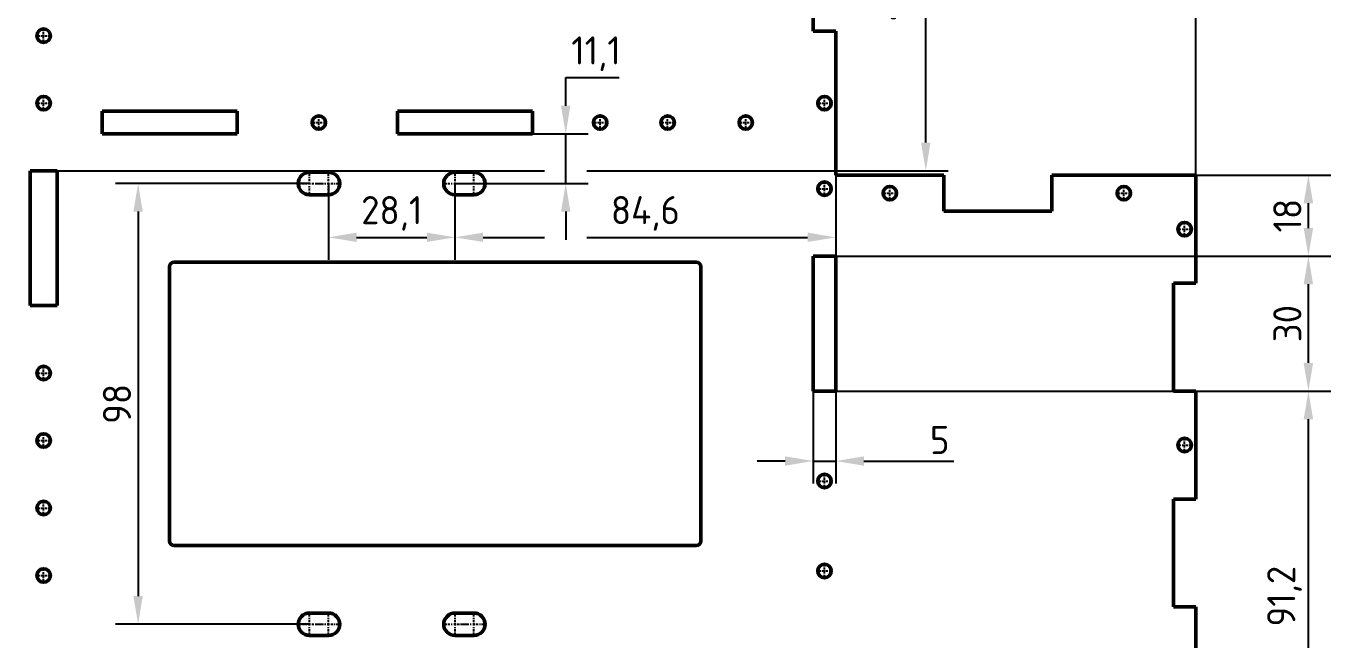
# Model space of a CAD drawing. Header units: millimetres. Extents: x -1615 to 4166, y 5 to 3174.
# Drawn here: x 2285.8 to 2401.8, y 139.3 to 193.9 of the extents above; entities that cross this region are included whole.
import ezdxf

# ---------------------------------------------------------------- set-up
doc = ezdxf.new("R2010")
doc.units = ezdxf.units.MM
doc.header["$LTSCALE"] = 0.25
doc.header["$PDSIZE"] = -1
doc.linetypes.add('ACAD_ISO08W100', pattern=[36, 24, -3, 6, -3])
doc.linetypes.add('CENTER2', pattern=[1.125, 0.75, -0.125, 0.125, -0.125])
doc.layers.get('0').update_dxf_attribs({"lineweight": 50})
for name, color, linetype, lineweight in [('duong tam', 2, 'ACAD_ISO08W100', 25), ('kich thuoc', 1, 'Continuous', 25), ('Net dam', 7, 'Continuous', 50)]:
    doc.layers.add(name, color=color, linetype=linetype, lineweight=lineweight)
doc.styles.get("Standard").update_dxf_attribs({"font": ''})
doc.styles.get('Standard').set_extended_font_data('TCVN 7284')
doc.dimstyles.new('Ratio 2.5', dxfattribs={"dimtxt": 2.5, "dimasz": 2.5, "dimexe": 2, "dimexo": 0, "dimtad": 1, "dimtoh": 1, "dimdec": 1, "dimlfac": 2.5, "dimzin": 9, "dimtxsty": 'Standard', "dimcen": 2.5, "dimazin": 0, "dimtfac": 1, "dimtdec": 1, "dimtmove": 0, "dimatfit": 3, "dimfxl": 1, "dimtzin": 1, "dimarcsym": 0})

# ---------------------------------------------------------------- blocks, each defined once
blk = doc.blocks.new('*D471')
at = {"layer": 'Defpoints', "color": 0, "transparency": 16777216}
for p in [(2389.79, 275.71), (2132.99, 180.6), (2389.79, 180.6)]:
    blk.add_point(p, dxfattribs=at)
at = {"layer": 'kich thuoc', "color": 0, "lineweight": -2, "transparency": 16777216}
for p, q in [((2132.99, 180.6), (2132.99, 277.71)), ((2389.79, 180.6), (2389.79, 277.71)), ((2135.49, 275.71), (2387.29, 275.71))]:
    blk.add_line(p, q, dxfattribs=at)
at = {"layer": 'kich thuoc', "color": 0, "transparency": 16777216}
for points in [[(2135.49, 276.13), (2135.49, 275.29), (2132.99, 275.71)], [(2387.29, 276.13), (2387.29, 275.29), (2389.79, 275.71)]]:
    blk.add_solid(points, dxfattribs=at)
at = {"layer": 'kich thuoc', "color": 0, "transparency": 16777216, "insert": (2273.19, 277.58), "char_height": 2.5, "attachment_point": 5}
blk.add_mtext('642', dxfattribs=at)
blk = doc.blocks.new('*D487')
at = {"layer": 'Defpoints', "color": 0, "transparency": 16777216}
for p in [(2288.59, 211), (2365.79, 211), (2288.59, 181)]:
    blk.add_point(p, dxfattribs=at)
at = {"layer": 'kich thuoc', "color": 0, "lineweight": -2, "transparency": 16777216}
for p, q in [((2288.59, 211), (2367.79, 211)), ((2365.79, 183.5), (2365.79, 208.5)), ((2288.59, 181), (2331.91, 181)), ((2335.66, 181), (2367.79, 181))]:
    blk.add_line(p, q, dxfattribs=at)
at = {"layer": 'kich thuoc', "color": 0, "transparency": 16777216}
for points in [[(2365.37, 208.5), (2366.21, 208.5), (2365.79, 211)], [(2365.37, 183.5), (2366.21, 183.5), (2365.79, 181)]]:
    blk.add_solid(points, dxfattribs=at)
at = {"layer": 'kich thuoc', "color": 0, "transparency": 16777216, "insert": (2363.92, 196), "char_height": 2.5, "attachment_point": 5, "rotation": 90}
blk.add_mtext('75', dxfattribs=at)
blk = doc.blocks.new('*D491')
at = {"layer": 'Defpoints', "color": 0, "transparency": 16777216}
for p in [(2389.79, 180.6), (2399.79, 180.6), (2357.79, 173.4)]:
    blk.add_point(p, dxfattribs=at)
at = {"layer": 'kich thuoc', "color": 0, "lineweight": -2, "transparency": 16777216}
for p, q in [((2389.79, 180.6), (2401.79, 180.6)), ((2399.79, 175.9), (2399.79, 178.1)), ((2357.79, 173.4), (2401.79, 173.4))]:
    blk.add_line(p, q, dxfattribs=at)
at = {"layer": 'kich thuoc', "color": 0, "transparency": 16777216}
for points in [[(2399.37, 178.1), (2400.21, 178.1), (2399.79, 180.6)], [(2399.37, 175.9), (2400.21, 175.9), (2399.79, 173.4)]]:
    blk.add_solid(points, dxfattribs=at)
at = {"layer": 'kich thuoc', "color": 0, "transparency": 16777216, "insert": (2397.92, 177), "char_height": 2.5, "attachment_point": 5, "rotation": 90}
blk.add_mtext('18', dxfattribs=at)
blk = doc.blocks.new('*D492')
at = {"layer": 'Defpoints', "color": 0, "transparency": 16777216}
for p in [(2357.79, 173.4), (2399.79, 173.4), (2357.79, 161.4)]:
    blk.add_point(p, dxfattribs=at)
at = {"layer": 'kich thuoc', "color": 0, "lineweight": -2, "transparency": 16777216}
for p, q in [((2357.79, 173.4), (2401.79, 173.4)), ((2399.79, 163.9), (2399.79, 170.9)), ((2357.79, 161.4), (2401.79, 161.4))]:
    blk.add_line(p, q, dxfattribs=at)
at = {"layer": 'kich thuoc', "color": 0, "transparency": 16777216}
for points in [[(2399.37, 170.9), (2400.21, 170.9), (2399.79, 173.4)], [(2399.37, 163.9), (2400.21, 163.9), (2399.79, 161.4)]]:
    blk.add_solid(points, dxfattribs=at)
at = {"layer": 'kich thuoc', "color": 0, "transparency": 16777216, "insert": (2397.92, 167.4), "char_height": 2.5, "attachment_point": 5, "rotation": 90}
blk.add_mtext('30', dxfattribs=at)
blk = doc.blocks.new('*D493')
at = {"layer": 'Defpoints', "color": 0, "transparency": 16777216}
for p in [(2357.79, 161.4), (2399.79, 161.4), (2357.79, 124.92)]:
    blk.add_point(p, dxfattribs=at)
at = {"layer": 'kich thuoc', "color": 0, "lineweight": -2, "transparency": 16777216}
for p, q in [((2357.79, 161.4), (2401.79, 161.4)), ((2399.79, 127.42), (2399.79, 158.9)), ((2357.79, 124.92), (2401.79, 124.92))]:
    blk.add_line(p, q, dxfattribs=at)
at = {"layer": 'kich thuoc', "color": 0, "transparency": 16777216}
for points in [[(2399.37, 158.9), (2400.21, 158.9), (2399.79, 161.4)], [(2399.37, 127.42), (2400.21, 127.42), (2399.79, 124.92)]]:
    blk.add_solid(points, dxfattribs=at)
at = {"layer": 'kich thuoc', "color": 0, "transparency": 16777216, "insert": (2397.67, 143.16), "char_height": 2.5, "attachment_point": 5, "rotation": 90}
blk.add_mtext('91,2', dxfattribs=at)
blk = doc.blocks.new('*D685')
at = {"layer": 'Defpoints', "color": 0, "transparency": 16777216}
for p in [(2355.79, 161.4), (2357.79, 161.4), (2357.79, 155.18)]:
    blk.add_point(p, dxfattribs=at)
at = {"layer": 'kich thuoc', "color": 0, "lineweight": -2, "transparency": 16777216}
for p, q in [((2355.79, 161.4), (2355.79, 153.18)), ((2357.79, 161.4), (2357.79, 153.18)), ((2353.29, 155.18), (2350.79, 155.18)), ((2355.79, 155.18), (2357.79, 155.18)), ((2360.29, 155.18), (2368.28, 155.18))]:
    blk.add_line(p, q, dxfattribs=at)
at = {"layer": 'kich thuoc', "color": 0, "transparency": 16777216}
for points in [[(2353.29, 155.59), (2353.29, 154.76), (2355.79, 155.18)], [(2360.29, 155.59), (2360.29, 154.76), (2357.79, 155.18)]]:
    blk.add_solid(points, dxfattribs=at)
at = {"layer": 'kich thuoc', "color": 0, "transparency": 16777216, "insert": (2367.03, 157.05), "char_height": 2.5, "attachment_point": 5}
blk.add_mtext('5', dxfattribs=at)
blk = doc.blocks.new('*D708')
at = {"layer": 'Defpoints', "color": 0, "transparency": 16777216}
for p in [(2312.7, 179.86), (2323.95, 179.86), (2323.95, 175.07)]:
    blk.add_point(p, dxfattribs=at)
at = {"layer": 'kich thuoc', "color": 0, "lineweight": -2, "transparency": 16777216}
for p, q in [((2312.7, 179.86), (2312.7, 173.07)), ((2323.95, 179.86), (2323.95, 173.07)), ((2315.2, 175.07), (2321.45, 175.07))]:
    blk.add_line(p, q, dxfattribs=at)
at = {"layer": 'kich thuoc', "color": 0, "transparency": 16777216}
for points in [[(2315.2, 175.49), (2315.2, 174.66), (2312.7, 175.07)], [(2321.45, 175.49), (2321.45, 174.66), (2323.95, 175.07)]]:
    blk.add_solid(points, dxfattribs=at)
at = {"layer": 'kich thuoc', "color": 0, "transparency": 16777216, "insert": (2318.33, 177.2), "char_height": 2.5, "attachment_point": 5}
blk.add_mtext('28,1', dxfattribs=at)
blk = doc.blocks.new('*D709')
at = {"layer": 'Defpoints', "color": 0, "transparency": 16777216}
for p in [(2311.02, 179.86), (2295.79, 140.66), (2311.02, 140.66)]:
    blk.add_point(p, dxfattribs=at)
at = {"layer": 'kich thuoc', "color": 0, "lineweight": -2, "transparency": 16777216}
for p, q in [((2311.02, 179.86), (2293.79, 179.86)), ((2295.79, 177.36), (2295.79, 143.16)), ((2311.02, 140.66), (2293.79, 140.66))]:
    blk.add_line(p, q, dxfattribs=at)
at = {"layer": 'kich thuoc', "color": 0, "transparency": 16777216}
for points in [[(2295.37, 177.36), (2296.2, 177.36), (2295.79, 179.86)], [(2295.37, 143.16), (2296.2, 143.16), (2295.79, 140.66)]]:
    blk.add_solid(points, dxfattribs=at)
at = {"layer": 'kich thuoc', "color": 0, "transparency": 16777216, "insert": (2293.91, 160.26), "char_height": 2.5, "attachment_point": 5, "rotation": 90}
blk.add_mtext('98', dxfattribs=at)
blk = doc.blocks.new('*U1007')
at = {"layer": 'duong tam', "color": 0, "linetype": 'CENTER2', "transparency": 16777216}
for p, q in [((-0.72, 0), (-0.12, 0)), ((0, 0.12), (0, 0.72)), ((0.12, 0), (0.72, 0)), ((0, -0.72), (0, -0.12))]:
    blk.add_line(p, q, dxfattribs=at)
at = {"layer": 'duong tam', "color": 0, "linetype": 'Continuous', "transparency": 16777216}
for p, q in [((-0.06, 0), (0.06, 0)), ((0, -0.06), (0, 0.06))]:
    blk.add_line(p, q, dxfattribs=at)
blk = doc.blocks.new('*U1008')
at = {"layer": 'duong tam', "color": 0, "linetype": 'CENTER2', "transparency": 16777216}
for p, q in [((-0.72, 0), (-0.12, 0)), ((0, 0.12), (0, 0.72)), ((0.12, 0), (0.72, 0)), ((0, -0.72), (0, -0.12))]:
    blk.add_line(p, q, dxfattribs=at)
at = {"layer": 'duong tam', "color": 0, "linetype": 'Continuous', "transparency": 16777216}
for p, q in [((-0.06, 0), (0.06, 0)), ((0, -0.06), (0, 0.06))]:
    blk.add_line(p, q, dxfattribs=at)
blk = doc.blocks.new('*U1009')
at = {"layer": 'duong tam', "color": 0, "linetype": 'CENTER2', "transparency": 16777216}
for p, q in [((-0.72, 0), (-0.12, 0)), ((0, 0.12), (0, 0.72)), ((0.12, 0), (0.72, 0)), ((0, -0.72), (0, -0.12))]:
    blk.add_line(p, q, dxfattribs=at)
at = {"layer": 'duong tam', "color": 0, "linetype": 'Continuous', "transparency": 16777216}
for p, q in [((-0.06, 0), (0.06, 0)), ((0, -0.06), (0, 0.06))]:
    blk.add_line(p, q, dxfattribs=at)
blk = doc.blocks.new('*U1014')
at = {"layer": 'duong tam', "color": 0, "linetype": 'CENTER2', "transparency": 16777216}
for p, q in [((-0.72, 0), (-0.12, 0)), ((0, 0.12), (0, 0.72)), ((0.12, 0), (0.72, 0)), ((0, -0.72), (0, -0.12))]:
    blk.add_line(p, q, dxfattribs=at)
at = {"layer": 'duong tam', "color": 0, "linetype": 'Continuous', "transparency": 16777216}
for p, q in [((-0.06, 0), (0.06, 0)), ((0, -0.06), (0, 0.06))]:
    blk.add_line(p, q, dxfattribs=at)
blk = doc.blocks.new('*U1015')
at = {"layer": 'duong tam', "color": 0, "linetype": 'CENTER2', "transparency": 16777216}
for p, q in [((-0.72, 0), (-0.12, 0)), ((0, 0.12), (0, 0.72)), ((0.12, 0), (0.72, 0)), ((0, -0.72), (0, -0.12))]:
    blk.add_line(p, q, dxfattribs=at)
at = {"layer": 'duong tam', "color": 0, "linetype": 'Continuous', "transparency": 16777216}
for p, q in [((-0.06, 0), (0.06, 0)), ((0, -0.06), (0, 0.06))]:
    blk.add_line(p, q, dxfattribs=at)
blk = doc.blocks.new('*U1016')
at = {"layer": 'duong tam', "color": 0, "linetype": 'CENTER2', "transparency": 16777216}
for p, q in [((0, 0.12), (0, 0.72)), ((-0.72, 0), (-0.12, 0)), ((0, -0.72), (0, -0.12)), ((0.12, 0), (0.72, 0))]:
    blk.add_line(p, q, dxfattribs=at)
at = {"layer": 'duong tam', "color": 0, "linetype": 'Continuous', "transparency": 16777216}
for p, q in [((0, -0.06), (0, 0.06)), ((-0.06, 0), (0.06, 0))]:
    blk.add_line(p, q, dxfattribs=at)
blk = doc.blocks.new('*U1025')
at = {"layer": 'duong tam', "color": 0, "linetype": 'CENTER2', "transparency": 16777216}
for p, q in [((-0.72, 0), (-0.12, 0)), ((0, 0.12), (0, 0.72)), ((0.12, 0), (0.72, 0)), ((0, -0.72), (0, -0.12))]:
    blk.add_line(p, q, dxfattribs=at)
at = {"layer": 'duong tam', "color": 0, "linetype": 'Continuous', "transparency": 16777216}
for p, q in [((-0.06, 0), (0.06, 0)), ((0, -0.06), (0, 0.06))]:
    blk.add_line(p, q, dxfattribs=at)
blk = doc.blocks.new('*U1026')
at = {"layer": 'duong tam', "color": 0, "linetype": 'CENTER2', "transparency": 16777216}
for p, q in [((-0.72, 0), (-0.12, 0)), ((0, 0.12), (0, 0.72)), ((0.12, 0), (0.72, 0)), ((0, -0.72), (0, -0.12))]:
    blk.add_line(p, q, dxfattribs=at)
at = {"layer": 'duong tam', "color": 0, "linetype": 'Continuous', "transparency": 16777216}
for p, q in [((-0.06, 0), (0.06, 0)), ((0, -0.06), (0, 0.06))]:
    blk.add_line(p, q, dxfattribs=at)
blk = doc.blocks.new('*U1027')
at = {"layer": 'duong tam', "color": 0, "linetype": 'CENTER2', "transparency": 16777216}
for p, q in [((-0.72, 0), (-0.12, 0)), ((0, 0.12), (0, 0.72)), ((0.12, 0), (0.72, 0)), ((0, -0.72), (0, -0.12))]:
    blk.add_line(p, q, dxfattribs=at)
at = {"layer": 'duong tam', "color": 0, "linetype": 'Continuous', "transparency": 16777216}
for p, q in [((-0.06, 0), (0.06, 0)), ((0, -0.06), (0, 0.06))]:
    blk.add_line(p, q, dxfattribs=at)
blk = doc.blocks.new('*U1028')
at = {"layer": 'duong tam', "color": 0, "linetype": 'CENTER2', "transparency": 16777216}
for p, q in [((-0.72, 0), (-0.12, 0)), ((0, 0.12), (0, 0.72)), ((0.12, 0), (0.72, 0)), ((0, -0.72), (0, -0.12))]:
    blk.add_line(p, q, dxfattribs=at)
at = {"layer": 'duong tam', "color": 0, "linetype": 'Continuous', "transparency": 16777216}
for p, q in [((-0.06, 0), (0.06, 0)), ((0, -0.06), (0, 0.06))]:
    blk.add_line(p, q, dxfattribs=at)
blk = doc.blocks.new('*U1029')
at = {"layer": 'duong tam', "color": 0, "linetype": 'CENTER2', "transparency": 16777216}
for p, q in [((-0.72, 0), (-0.12, 0)), ((0, 0.12), (0, 0.72)), ((0.12, 0), (0.72, 0)), ((0, -0.72), (0, -0.12))]:
    blk.add_line(p, q, dxfattribs=at)
at = {"layer": 'duong tam', "color": 0, "linetype": 'Continuous', "transparency": 16777216}
for p, q in [((-0.06, 0), (0.06, 0)), ((0, -0.06), (0, 0.06))]:
    blk.add_line(p, q, dxfattribs=at)
blk = doc.blocks.new('*U1030')
at = {"layer": 'duong tam', "color": 0, "linetype": 'CENTER2', "transparency": 16777216}
for p, q in [((-0.72, 0), (-0.12, 0)), ((0, 0.12), (0, 0.72)), ((0.12, 0), (0.72, 0)), ((0, -0.72), (0, -0.12))]:
    blk.add_line(p, q, dxfattribs=at)
at = {"layer": 'duong tam', "color": 0, "linetype": 'Continuous', "transparency": 16777216}
for p, q in [((-0.06, 0), (0.06, 0)), ((0, -0.06), (0, 0.06))]:
    blk.add_line(p, q, dxfattribs=at)
blk = doc.blocks.new('*U1031')
at = {"layer": 'duong tam', "color": 0, "linetype": 'CENTER2', "transparency": 16777216}
for p, q in [((-0.72, 0), (-0.12, 0)), ((0, 0.12), (0, 0.72)), ((0.12, 0), (0.72, 0)), ((0, -0.72), (0, -0.12))]:
    blk.add_line(p, q, dxfattribs=at)
at = {"layer": 'duong tam', "color": 0, "linetype": 'Continuous', "transparency": 16777216}
for p, q in [((-0.06, 0), (0.06, 0)), ((0, -0.06), (0, 0.06))]:
    blk.add_line(p, q, dxfattribs=at)
blk = doc.blocks.new('*U1032')
at = {"layer": 'duong tam', "color": 0, "linetype": 'CENTER2', "transparency": 16777216}
for p, q in [((-0.72, 0), (-0.12, 0)), ((0, 0.12), (0, 0.72)), ((0.12, 0), (0.72, 0)), ((0, -0.72), (0, -0.12))]:
    blk.add_line(p, q, dxfattribs=at)
at = {"layer": 'duong tam', "color": 0, "linetype": 'Continuous', "transparency": 16777216}
for p, q in [((-0.06, 0), (0.06, 0)), ((0, -0.06), (0, 0.06))]:
    blk.add_line(p, q, dxfattribs=at)
blk = doc.blocks.new('*U1033')
at = {"layer": 'duong tam', "color": 0, "linetype": 'CENTER2', "transparency": 16777216}
for p, q in [((-0.72, 0), (-0.12, 0)), ((0, 0.12), (0, 0.72)), ((0.12, 0), (0.72, 0)), ((0, -0.72), (0, -0.12))]:
    blk.add_line(p, q, dxfattribs=at)
at = {"layer": 'duong tam', "color": 0, "linetype": 'Continuous', "transparency": 16777216}
for p, q in [((-0.06, 0), (0.06, 0)), ((0, -0.06), (0, 0.06))]:
    blk.add_line(p, q, dxfattribs=at)
blk = doc.blocks.new('*U1034')
at = {"layer": 'duong tam', "color": 0, "linetype": 'CENTER2', "transparency": 16777216}
for p, q in [((-0.72, 0), (-0.12, 0)), ((0, 0.12), (0, 0.72)), ((0.12, 0), (0.72, 0)), ((0, -0.72), (0, -0.12))]:
    blk.add_line(p, q, dxfattribs=at)
at = {"layer": 'duong tam', "color": 0, "linetype": 'Continuous', "transparency": 16777216}
for p, q in [((-0.06, 0), (0.06, 0)), ((0, -0.06), (0, 0.06))]:
    blk.add_line(p, q, dxfattribs=at)
blk = doc.blocks.new('*U1038')
at = {"layer": 'duong tam', "color": 0, "linetype": 'CENTER2', "transparency": 16777216}
for p, q in [((-0.72, 0), (-0.12, 0)), ((0, 0.12), (0, 0.72)), ((0.12, 0), (0.72, 0)), ((0, -0.72), (0, -0.12))]:
    blk.add_line(p, q, dxfattribs=at)
at = {"layer": 'duong tam', "color": 0, "linetype": 'Continuous', "transparency": 16777216}
for p, q in [((-0.06, 0), (0.06, 0)), ((0, -0.06), (0, 0.06))]:
    blk.add_line(p, q, dxfattribs=at)
blk = doc.blocks.new('*U1039')
at = {"layer": 'duong tam', "color": 0, "linetype": 'CENTER2', "transparency": 16777216}
for p, q in [((-0.72, 0), (-0.12, 0)), ((0, 0.12), (0, 0.72)), ((0.12, 0), (0.72, 0)), ((0, -0.72), (0, -0.12))]:
    blk.add_line(p, q, dxfattribs=at)
at = {"layer": 'duong tam', "color": 0, "linetype": 'Continuous', "transparency": 16777216}
for p, q in [((-0.06, 0), (0.06, 0)), ((0, -0.06), (0, 0.06))]:
    blk.add_line(p, q, dxfattribs=at)
blk = doc.blocks.new('*U1051')
at = {"layer": 'duong tam', "color": 0, "linetype": 'CENTER2', "transparency": 16777216}
for p, q in [((-1.12, 0), (-0.2, 0)), ((0, 0.2), (0, 1.12)), ((0.2, 0), (1.12, 0)), ((0, -1.12), (0, -0.2))]:
    blk.add_line(p, q, dxfattribs=at)
at = {"layer": 'duong tam', "color": 0, "linetype": 'Continuous', "transparency": 16777216}
for p, q in [((-0.1, 0), (0.1, 0)), ((0, -0.1), (0, 0.1))]:
    blk.add_line(p, q, dxfattribs=at)
blk = doc.blocks.new('*U1052')
at = {"layer": 'duong tam', "color": 0, "linetype": 'CENTER2', "transparency": 16777216}
for p, q in [((-1.12, 0), (-0.2, 0)), ((0, 0.2), (0, 1.12)), ((0.2, 0), (1.12, 0)), ((0, -1.12), (0, -0.2))]:
    blk.add_line(p, q, dxfattribs=at)
at = {"layer": 'duong tam', "color": 0, "linetype": 'Continuous', "transparency": 16777216}
for p, q in [((-0.1, 0), (0.1, 0)), ((0, -0.1), (0, 0.1))]:
    blk.add_line(p, q, dxfattribs=at)
blk = doc.blocks.new('*U1053')
at = {"layer": 'duong tam', "color": 0, "linetype": 'CENTER2', "transparency": 16777216}
for p, q in [((-1.12, 0), (-0.2, 0)), ((0, 0.2), (0, 1.12)), ((0.2, 0), (1.12, 0)), ((0, -1.12), (0, -0.2))]:
    blk.add_line(p, q, dxfattribs=at)
at = {"layer": 'duong tam', "color": 0, "linetype": 'Continuous', "transparency": 16777216}
for p, q in [((-0.1, 0), (0.1, 0)), ((0, -0.1), (0, 0.1))]:
    blk.add_line(p, q, dxfattribs=at)
blk = doc.blocks.new('*U1054')
at = {"layer": 'duong tam', "color": 0, "linetype": 'CENTER2', "transparency": 16777216}
for p, q in [((-1.12, 0), (-0.2, 0)), ((0, 0.2), (0, 1.12)), ((0.2, 0), (1.12, 0)), ((0, -1.12), (0, -0.2))]:
    blk.add_line(p, q, dxfattribs=at)
at = {"layer": 'duong tam', "color": 0, "linetype": 'Continuous', "transparency": 16777216}
for p, q in [((-0.1, 0), (0.1, 0)), ((0, -0.1), (0, 0.1))]:
    blk.add_line(p, q, dxfattribs=at)
blk = doc.blocks.new('*U1055')
at = {"layer": 'duong tam', "color": 0, "linetype": 'CENTER2', "transparency": 16777216}
for p, q in [((-1.12, 0), (-0.2, 0)), ((0, 0.2), (0, 1.12)), ((0.2, 0), (1.12, 0)), ((0, -1.12), (0, -0.2))]:
    blk.add_line(p, q, dxfattribs=at)
at = {"layer": 'duong tam', "color": 0, "linetype": 'Continuous', "transparency": 16777216}
for p, q in [((-0.1, 0), (0.1, 0)), ((0, -0.1), (0, 0.1))]:
    blk.add_line(p, q, dxfattribs=at)
blk = doc.blocks.new('*U1056')
at = {"layer": 'duong tam', "color": 0, "linetype": 'CENTER2', "transparency": 16777216}
for p, q in [((-1.12, 0), (-0.2, 0)), ((0, 0.2), (0, 1.12)), ((0.2, 0), (1.12, 0)), ((0, -1.12), (0, -0.2))]:
    blk.add_line(p, q, dxfattribs=at)
at = {"layer": 'duong tam', "color": 0, "linetype": 'Continuous', "transparency": 16777216}
for p, q in [((-0.1, 0), (0.1, 0)), ((0, -0.1), (0, 0.1))]:
    blk.add_line(p, q, dxfattribs=at)
blk = doc.blocks.new('*U1057')
at = {"layer": 'duong tam', "color": 0, "linetype": 'CENTER2', "transparency": 16777216}
for p, q in [((-1.12, 0), (-0.2, 0)), ((0, 0.2), (0, 1.12)), ((0.2, 0), (1.12, 0)), ((0, -1.12), (0, -0.2))]:
    blk.add_line(p, q, dxfattribs=at)
at = {"layer": 'duong tam', "color": 0, "linetype": 'Continuous', "transparency": 16777216}
for p, q in [((-0.1, 0), (0.1, 0)), ((0, -0.1), (0, 0.1))]:
    blk.add_line(p, q, dxfattribs=at)
blk = doc.blocks.new('*U1058')
at = {"layer": 'duong tam', "color": 0, "linetype": 'CENTER2', "transparency": 16777216}
for p, q in [((-1.12, 0), (-0.2, 0)), ((0, 0.2), (0, 1.12)), ((0.2, 0), (1.12, 0)), ((0, -1.12), (0, -0.2))]:
    blk.add_line(p, q, dxfattribs=at)
at = {"layer": 'duong tam', "color": 0, "linetype": 'Continuous', "transparency": 16777216}
for p, q in [((-0.1, 0), (0.1, 0)), ((0, -0.1), (0, 0.1))]:
    blk.add_line(p, q, dxfattribs=at)
blk = doc.blocks.new('*D1060')
at = {"layer": 'Defpoints', "color": 0, "transparency": 16777216}
for p in [(2330.85, 184.28), (2333.79, 184.28), (2323.95, 179.86)]:
    blk.add_point(p, dxfattribs=at)
at = {"layer": 'kich thuoc', "color": 0, "lineweight": -2, "transparency": 16777216}
for p, q in [((2333.79, 186.78), (2333.79, 189.28)), ((2333.79, 189.28), (2338.54, 189.28)), ((2330.85, 184.28), (2335.79, 184.28)), ((2333.79, 179.86), (2333.79, 184.28)), ((2323.95, 179.86), (2335.79, 179.86)), ((2333.79, 177.36), (2333.79, 174.86))]:
    blk.add_line(p, q, dxfattribs=at)
at = {"layer": 'kich thuoc', "color": 0, "transparency": 16777216}
for points in [[(2333.37, 186.78), (2334.2, 186.78), (2333.79, 184.28)], [(2333.37, 177.36), (2334.2, 177.36), (2333.79, 179.86)]]:
    blk.add_solid(points, dxfattribs=at)
at = {"layer": 'kich thuoc', "color": 0, "transparency": 16777216, "insert": (2336.48, 191.4), "char_height": 2.5, "attachment_point": 5}
blk.add_mtext('11,1', dxfattribs=at)
blk = doc.blocks.new('*D1061')
at = {"layer": 'Defpoints', "color": 0, "transparency": 16777216}
for p in [(2323.95, 179.86), (2357.79, 180.6), (2357.79, 175.07)]:
    blk.add_point(p, dxfattribs=at)
at = {"layer": 'kich thuoc', "color": 0, "lineweight": -2, "transparency": 16777216}
for p, q in [((2357.79, 180.6), (2357.79, 173.07)), ((2323.95, 177.98), (2323.95, 173.07)), ((2326.45, 175.07), (2331.91, 175.07)), ((2335.66, 175.07), (2355.29, 175.07))]:
    blk.add_line(p, q, dxfattribs=at)
at = {"layer": 'kich thuoc', "color": 0, "transparency": 16777216}
for points in [[(2326.45, 175.49), (2326.45, 174.66), (2323.95, 175.07)], [(2355.29, 175.49), (2355.29, 174.66), (2357.79, 175.07)]]:
    blk.add_solid(points, dxfattribs=at)
at = {"layer": 'kich thuoc', "color": 0, "transparency": 16777216, "insert": (2340.87, 177.2), "char_height": 2.5, "attachment_point": 5}
blk.add_mtext('84,6', dxfattribs=at)

msp = doc.modelspace()

# ---------------------------------------------------------------- linework, layer by layer
for p, q in [((2355.791, 207.799), (2355.791, 193.399)), ((2357.791, 193.399), (2355.791, 193.399)), ((2357.791, 180.599), (2357.791, 193.399)), ((2304.591, 186.279), (2292.591, 186.279)), ((2292.591, 186.279), (2292.591, 184.279)), ((2304.591, 184.279), (2304.591, 186.279)), ((2330.85, 186.279), (2318.85, 186.279)), ((2318.85, 186.279), (2318.85, 184.279)), ((2330.85, 184.279), (2330.85, 186.279)), ((2292.591, 184.279), (2304.591, 184.279)), ((2318.85, 184.279), (2330.85, 184.279)), ((2288.591, 180.999), (2286.191, 180.999)), ((2288.591, 168.999), (2288.591, 180.999)), ((2312.703, 180.858), (2311.023, 180.858)), ((2325.631, 180.858), (2323.951, 180.858)), ((2357.791, 180.599), (2367.391, 180.599)), ((2367.391, 177.399), (2367.391, 180.599)), ((2376.991, 177.399), (2376.991, 180.599)), ((2376.991, 180.599), (2389.791, 180.599)), ((2389.791, 170.999), (2389.791, 180.599)), ((2311.023, 178.858), (2312.703, 178.858)), ((2323.951, 178.858), (2325.631, 178.858)), ((2367.391, 177.399), (2376.991, 177.399)), ((2345.391, 172.858), (2298.991, 172.858)), ((2357.791, 173.399), (2355.791, 173.399)), ((2355.791, 173.399), (2355.791, 161.399)), ((2357.791, 161.399), (2357.791, 173.399)), ((2298.591, 172.458), (2298.591, 148.058)), ((2345.791, 148.058), (2345.791, 172.458)), ((2387.791, 170.999), (2389.791, 170.999)), ((2387.791, 170.999), (2387.791, 161.399)), ((2286.191, 168.999), (2288.591, 168.999)), ((2355.791, 161.399), (2357.791, 161.399)), ((2389.791, 161.399), (2387.791, 161.399)), ((2389.791, 151.799), (2389.791, 161.399)), ((2387.791, 151.799), (2389.791, 151.799)), ((2387.791, 151.799), (2387.791, 142.199)), ((2298.991, 147.658), (2345.391, 147.658)), ((2312.703, 141.658), (2311.023, 141.658)), ((2325.631, 141.658), (2323.951, 141.658)), ((2389.791, 142.199), (2387.791, 142.199)), ((2389.791, 132.599), (2389.791, 142.199)), ((2311.023, 139.658), (2312.703, 139.658)), ((2323.951, 139.658), (2325.631, 139.658))]:
    msp.add_line(p, q)
for centre in [(2287.391, 192.999), (2287.391, 186.999), (2356.791, 186.999), (2311.85, 185.279), (2336.85, 185.279), (2342.85, 185.279), (2349.791, 185.279), (2356.791, 179.399), (2362.591, 178.999), (2383.391, 178.999), (2388.791, 175.799), (2287.391, 162.999), (2287.391, 156.999), (2388.791, 156.599), (2356.791, 153.399), (2287.391, 150.999), (2287.391, 144.999), (2356.791, 145.399)]:
    msp.add_circle(centre, 0.6)
for centre, radius, start, end in [((2311.023, 179.858), 1, 90, 270), ((2312.703, 179.858), 1, 270, 90), ((2323.951, 179.858), 1, 90, 270), ((2325.631, 179.858), 1, 270, 90), ((2298.991, 172.458), 0.4, 90, 180), ((2345.391, 172.458), 0.4, 0, 90), ((2298.991, 148.058), 0.4, 180, 270), ((2345.391, 148.058), 0.4, 270, 0), ((2311.023, 140.658), 1, 90, 270), ((2312.703, 140.658), 1, 270, 90), ((2323.951, 140.658), 1, 90, 270), ((2325.631, 140.658), 1, 270, 90)]:
    msp.add_arc(centre, radius, start, end)
at = {"layer": 'Net dam'}
msp.add_line((2286.191, 180.999), (2286.191, 168.999), dxfattribs=at)

# ---------------------------------------------------------------- block references
at = {"layer": 'duong tam', "linetype": 'CENTER2'}
for name, p in [('*U1016', (2287.391, 192.999)), ('*U1015', (2287.391, 186.999)), ('*U1025', (2356.791, 186.999)), ('*U1029', (2311.85, 185.279)), ('*U1028', (2336.85, 185.279)), ('*U1027', (2342.85, 185.279)), ('*U1026', (2349.791, 185.279)), ('*U1058', (2311.023, 179.858)), ('*U1057', (2312.703, 179.858)), ('*U1056', (2323.951, 179.858)), ('*U1055', (2325.631, 179.858)), ('*U1030', (2356.791, 179.399)), ('*U1031', (2362.591, 178.999)), ('*U1032', (2383.391, 178.999)), ('*U1033', (2388.791, 175.799)), ('*U1014', (2287.391, 162.999)), ('*U1009', (2287.391, 156.999)), ('*U1034', (2388.791, 156.599)), ('*U1038', (2356.791, 153.399)), ('*U1008', (2287.391, 150.999)), ('*U1039', (2356.791, 145.399)), ('*U1007', (2287.391, 144.999)), ('*U1054', (2311.023, 140.658)), ('*U1053', (2312.703, 140.658)), ('*U1051', (2323.951, 140.658)), ('*U1052', (2325.631, 140.658))]:
    msp.add_blockref(name, p, dxfattribs=at)

# ---------------------------------------------------------------- dimensions: what is measured, and where the dimension line sits
at = {"layer": 'kich thuoc'}
for base, p1, p2, picture, middle in [((2389.791, 275.709), (2132.991, 180.599), (2389.791, 180.599), '*D471', (2273.187, 275.709)), ((2357.791, 155.176), (2355.791, 161.399), (2357.791, 161.399), '*D685', (2367.028, 155.176))]:
    dim = msp.add_linear_dim(base=base, p1=p1, p2=p2, dimstyle='Ratio 2.5', dxfattribs=at)
    dim.commit()
    dim.dimension.update_dxf_attribs({"geometry": picture, "text_midpoint": middle, "dimtype": 160})
for base, p1, p2, picture, middle in [((2365.791, 210.999), (2288.591, 180.999), (2288.591, 210.999), '*D487', (2363.916, 195.999)), ((2333.788, 184.279), (2323.951, 179.858), (2330.85, 184.279), '*D1060', (2336.476, 191.404)), ((2295.787, 140.658), (2311.023, 179.858), (2311.023, 140.658), '*D709', (2293.912, 160.258)), ((2399.791, 180.599), (2357.791, 173.399), (2389.791, 180.599), '*D491', (2397.916, 176.999)), ((2399.791, 173.399), (2357.791, 161.399), (2357.791, 173.399), '*D492', (2397.916, 167.399)), ((2399.791, 161.399), (2357.791, 124.919), (2357.791, 161.399), '*D493', (2397.666, 143.159))]:
    dim = msp.add_linear_dim(base=base, p1=p1, p2=p2, angle=90, dimstyle='Ratio 2.5', dxfattribs=at)
    dim.commit()
    dim.dimension.update_dxf_attribs({"geometry": picture, "text_midpoint": middle})
for base, p1, p2, picture, middle in [((2323.951, 175.074), (2312.703, 179.858), (2323.951, 179.858), '*D708', (2318.327, 177.199)), ((2357.791, 175.074), (2323.951, 179.858), (2357.791, 180.599), '*D1061', (2340.871, 177.199))]:
    dim = msp.add_linear_dim(base=base, p1=p1, p2=p2, dimstyle='Ratio 2.5', dxfattribs=at)
    dim.commit()
    dim.dimension.update_dxf_attribs({"geometry": picture, "text_midpoint": middle})

doc.saveas('drawing.dxf')
